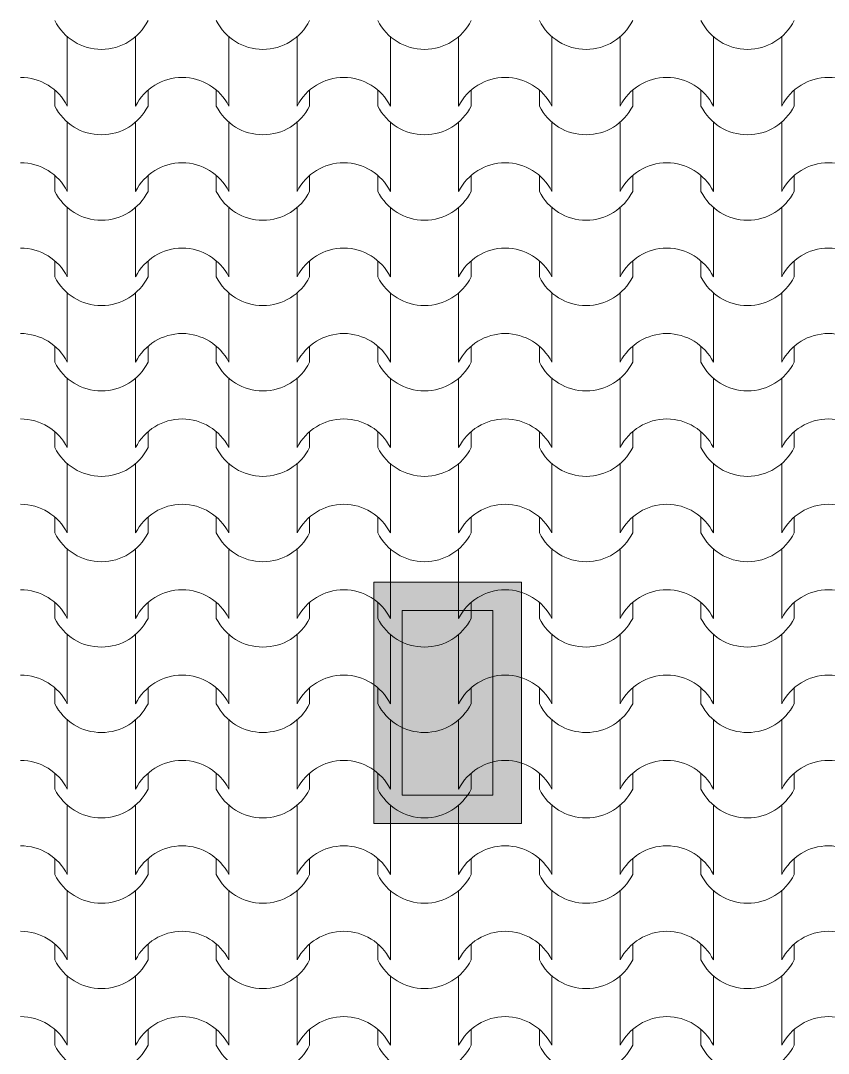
# Model space of a CAD drawing. Header units: feet. Extents: x 2791058 to 2855058, y -67651 to -26651.
# Drawn here: x 2813823 to 2816668, y -47682 to -44045 of the extents above; entities that cross this region are included whole.
import ezdxf

# ---------------------------------------------------------------- set-up
doc = ezdxf.new("R2010")
doc.units = ezdxf.units.FT
doc.header["$MEASUREMENT"] = 0
doc.layers.add('Structural - Bearing_Pen_No__1', color=7, linetype='Continuous', lineweight=0)
doc.layers.add('Structural - Bearing_Pen_No__62', color=7, linetype='Continuous', lineweight=0, true_color=0xaaaaaa)
doc.layers.add('Structural - Bearing_Pen_No__82', color=7, linetype='Continuous', lineweight=0, true_color=0xaaaaaa)

# ---------------------------------------------------------------- blocks, each defined once
blk = doc.blocks.new('*X3', base_point=(2247653.8, -76425))
at = {"layer": 'Structural - Bearing_Pen_No__62', "color": 253, "linetype": 'Continuous', "lineweight": 0, "true_color": 0xaaaaaa}
for p, q in [((2813987.2, -44101.9), (2813987.2, -44223.8)), ((2814227.7, -44101.9), (2814227.7, -44223.8)), ((2814556.2, -44101.9), (2814556.2, -44223.8)), ((2814796.7, -44101.9), (2814796.7, -44223.8)), ((2815125.2, -44101.9), (2815125.2, -44223.8)), ((2815365.6, -44101.9), (2815365.6, -44223.8)), ((2815694.1, -44101.9), (2815694.1, -44223.8)), ((2815934.6, -44101.9), (2815934.6, -44223.8)), ((2816263.1, -44101.9), (2816263.1, -44223.8)), ((2816503.6, -44101.9), (2816503.6, -44223.8)), ((2813987.2, -44223.8), (2813987.2, -44345.7)), ((2814227.7, -44223.8), (2814227.7, -44345.7)), ((2814556.2, -44223.8), (2814556.2, -44345.7)), ((2814796.7, -44223.8), (2814796.7, -44345.7)), ((2815125.2, -44223.8), (2815125.2, -44345.7)), ((2815365.6, -44223.8), (2815365.6, -44345.7)), ((2815694.1, -44223.8), (2815694.1, -44345.7)), ((2815934.6, -44223.8), (2815934.6, -44345.7)), ((2816263.1, -44223.8), (2816263.1, -44345.7)), ((2816503.6, -44223.8), (2816503.6, -44345.7)), ((2813943.2, -44289.7), (2813943.2, -44345.7)), ((2814271.7, -44289.7), (2814271.7, -44345.7)), ((2814512.2, -44289.7), (2814512.2, -44345.7)), ((2814840.7, -44289.7), (2814840.7, -44345.7)), ((2815081.2, -44289.7), (2815081.2, -44345.7)), ((2815409.6, -44289.7), (2815409.6, -44345.7)), ((2815650.1, -44289.7), (2815650.1, -44345.7)), ((2815978.6, -44289.7), (2815978.6, -44345.7)), ((2816219.1, -44289.7), (2816219.1, -44345.7)), ((2816547.6, -44289.7), (2816547.6, -44345.7)), ((2813987.2, -44402.5), (2813987.2, -44524.5)), ((2814227.7, -44402.5), (2814227.7, -44524.5)), ((2814556.2, -44402.5), (2814556.2, -44524.5)), ((2814796.7, -44402.5), (2814796.7, -44524.5)), ((2815125.2, -44402.5), (2815125.2, -44524.5)), ((2815365.6, -44402.5), (2815365.6, -44524.5)), ((2815694.1, -44402.5), (2815694.1, -44524.5)), ((2815934.6, -44402.5), (2815934.6, -44524.5)), ((2816263.1, -44402.5), (2816263.1, -44524.5)), ((2816503.6, -44402.5), (2816503.6, -44524.5)), ((2813987.2, -44524.5), (2813987.2, -44646.4)), ((2814227.7, -44524.5), (2814227.7, -44646.4)), ((2814556.2, -44524.5), (2814556.2, -44646.4)), ((2814796.7, -44524.5), (2814796.7, -44646.4)), ((2815125.2, -44524.5), (2815125.2, -44646.4)), ((2815365.6, -44524.5), (2815365.6, -44646.4)), ((2815694.1, -44524.5), (2815694.1, -44646.4)), ((2815934.6, -44524.5), (2815934.6, -44646.4)), ((2816263.1, -44524.5), (2816263.1, -44646.4)), ((2816503.6, -44524.5), (2816503.6, -44646.4)), ((2813943.2, -44590.4), (2813943.2, -44646.4)), ((2814271.7, -44590.4), (2814271.7, -44646.4)), ((2814512.2, -44590.4), (2814512.2, -44646.4)), ((2814840.7, -44590.4), (2814840.7, -44646.4)), ((2815081.2, -44590.4), (2815081.2, -44646.4)), ((2815409.6, -44590.4), (2815409.6, -44646.4)), ((2815650.1, -44590.4), (2815650.1, -44646.4)), ((2815978.6, -44590.4), (2815978.6, -44646.4)), ((2816219.1, -44590.4), (2816219.1, -44646.4)), ((2816547.6, -44590.4), (2816547.6, -44646.4)), ((2813987.2, -44703.2), (2813987.2, -44825.1)), ((2814227.7, -44703.2), (2814227.7, -44825.1)), ((2814556.2, -44703.2), (2814556.2, -44825.1)), ((2814796.7, -44703.2), (2814796.7, -44825.1)), ((2815125.2, -44703.2), (2815125.2, -44825.1)), ((2815365.6, -44703.2), (2815365.6, -44825.1)), ((2815694.1, -44703.2), (2815694.1, -44825.1)), ((2815934.6, -44703.2), (2815934.6, -44825.1)), ((2816263.1, -44703.2), (2816263.1, -44825.1)), ((2816503.6, -44703.2), (2816503.6, -44825.1)), ((2813987.2, -44825.1), (2813987.2, -44947.1)), ((2814227.7, -44825.1), (2814227.7, -44947.1)), ((2814556.2, -44825.1), (2814556.2, -44947.1)), ((2814796.7, -44825.1), (2814796.7, -44947.1)), ((2815125.2, -44825.1), (2815125.2, -44947.1)), ((2815365.6, -44825.1), (2815365.6, -44947.1)), ((2815694.1, -44825.1), (2815694.1, -44947.1)), ((2815934.6, -44825.1), (2815934.6, -44947.1)), ((2816263.1, -44825.1), (2816263.1, -44947.1)), ((2816503.6, -44825.1), (2816503.6, -44947.1)), ((2813943.2, -44891), (2813943.2, -44947.1)), ((2814271.7, -44891), (2814271.7, -44947.1)), ((2814512.2, -44891), (2814512.2, -44947.1)), ((2814840.7, -44891), (2814840.7, -44947.1)), ((2815081.2, -44891), (2815081.2, -44947.1)), ((2815409.6, -44891), (2815409.6, -44947.1)), ((2815650.1, -44891), (2815650.1, -44947.1)), ((2815978.6, -44891), (2815978.6, -44947.1)), ((2816219.1, -44891), (2816219.1, -44947.1)), ((2816547.6, -44891), (2816547.6, -44947.1)), ((2813987.2, -45003.9), (2813987.2, -45125.8)), ((2814227.7, -45003.9), (2814227.7, -45125.8)), ((2814556.2, -45003.9), (2814556.2, -45125.8)), ((2814796.7, -45003.9), (2814796.7, -45125.8)), ((2815125.2, -45003.9), (2815125.2, -45125.8)), ((2815365.6, -45003.9), (2815365.6, -45125.8)), ((2815694.1, -45003.9), (2815694.1, -45125.8)), ((2815934.6, -45003.9), (2815934.6, -45125.8)), ((2816263.1, -45003.9), (2816263.1, -45125.8)), ((2816503.6, -45003.9), (2816503.6, -45125.8)), ((2813987.2, -45125.8), (2813987.2, -45247.8)), ((2814227.7, -45125.8), (2814227.7, -45247.8)), ((2814556.2, -45125.8), (2814556.2, -45247.8)), ((2814796.7, -45125.8), (2814796.7, -45247.8)), ((2815125.2, -45125.8), (2815125.2, -45247.8)), ((2815365.6, -45125.8), (2815365.6, -45247.8)), ((2815694.1, -45125.8), (2815694.1, -45247.8)), ((2815934.6, -45125.8), (2815934.6, -45247.8)), ((2816263.1, -45125.8), (2816263.1, -45247.8)), ((2816503.6, -45125.8), (2816503.6, -45247.8)), ((2813943.2, -45191.7), (2813943.2, -45247.8)), ((2814271.7, -45191.7), (2814271.7, -45247.8)), ((2814512.2, -45191.7), (2814512.2, -45247.8)), ((2814840.7, -45191.7), (2814840.7, -45247.8)), ((2815081.2, -45191.7), (2815081.2, -45247.8)), ((2815409.6, -45191.7), (2815409.6, -45247.8)), ((2815650.1, -45191.7), (2815650.1, -45247.8)), ((2815978.6, -45191.7), (2815978.6, -45247.8)), ((2816219.1, -45191.7), (2816219.1, -45247.8)), ((2816547.6, -45191.7), (2816547.6, -45247.8)), ((2813987.2, -45304.6), (2813987.2, -45426.5)), ((2814227.7, -45304.6), (2814227.7, -45426.5)), ((2814556.2, -45304.6), (2814556.2, -45426.5)), ((2814796.7, -45304.6), (2814796.7, -45426.5)), ((2815125.2, -45304.6), (2815125.2, -45426.5)), ((2815365.6, -45304.6), (2815365.6, -45426.5)), ((2815694.1, -45304.6), (2815694.1, -45426.5)), ((2815934.6, -45304.6), (2815934.6, -45426.5)), ((2816263.1, -45304.6), (2816263.1, -45426.5)), ((2816503.6, -45304.6), (2816503.6, -45426.5)), ((2813987.2, -45426.5), (2813987.2, -45548.4)), ((2814227.7, -45426.5), (2814227.7, -45548.4)), ((2814556.2, -45426.5), (2814556.2, -45548.4)), ((2814796.7, -45426.5), (2814796.7, -45548.4)), ((2815125.2, -45426.5), (2815125.2, -45548.4)), ((2815365.6, -45426.5), (2815365.6, -45548.4)), ((2815694.1, -45426.5), (2815694.1, -45548.4)), ((2815934.6, -45426.5), (2815934.6, -45548.4)), ((2816263.1, -45426.5), (2816263.1, -45548.4)), ((2816503.6, -45426.5), (2816503.6, -45548.4)), ((2813943.2, -45492.4), (2813943.2, -45548.4)), ((2814271.7, -45492.4), (2814271.7, -45548.4)), ((2814512.2, -45492.4), (2814512.2, -45548.4)), ((2814840.7, -45492.4), (2814840.7, -45548.4)), ((2815081.2, -45492.4), (2815081.2, -45548.4)), ((2815409.6, -45492.4), (2815409.6, -45548.4)), ((2815650.1, -45492.4), (2815650.1, -45548.4)), ((2815978.6, -45492.4), (2815978.6, -45548.4)), ((2816219.1, -45492.4), (2816219.1, -45548.4)), ((2816547.6, -45492.4), (2816547.6, -45548.4)), ((2813987.2, -45605.2), (2813987.2, -45727.2)), ((2814227.7, -45605.2), (2814227.7, -45727.2)), ((2814556.2, -45605.2), (2814556.2, -45727.2)), ((2814796.7, -45605.2), (2814796.7, -45727.2)), ((2815125.2, -45605.2), (2815125.2, -45727.2)), ((2815365.6, -45605.2), (2815365.6, -45727.2)), ((2815694.1, -45605.2), (2815694.1, -45727.2)), ((2815934.6, -45605.2), (2815934.6, -45727.2)), ((2816263.1, -45605.2), (2816263.1, -45727.2)), ((2816503.6, -45605.2), (2816503.6, -45727.2)), ((2813987.2, -45727.2), (2813987.2, -45849.1)), ((2814227.7, -45727.2), (2814227.7, -45849.1)), ((2814556.2, -45727.2), (2814556.2, -45849.1)), ((2814796.7, -45727.2), (2814796.7, -45849.1)), ((2815125.2, -45727.2), (2815125.2, -45849.1)), ((2815365.6, -45727.2), (2815365.6, -45849.1)), ((2815694.1, -45727.2), (2815694.1, -45849.1)), ((2815934.6, -45727.2), (2815934.6, -45849.1)), ((2816263.1, -45727.2), (2816263.1, -45849.1)), ((2816503.6, -45727.2), (2816503.6, -45849.1)), ((2813943.2, -45793), (2813943.2, -45849.1)), ((2814271.7, -45793), (2814271.7, -45849.1)), ((2814512.2, -45793), (2814512.2, -45849.1)), ((2814840.7, -45793), (2814840.7, -45849.1)), ((2815081.2, -45793), (2815081.2, -45849.1)), ((2815409.6, -45793), (2815409.6, -45849.1)), ((2815650.1, -45793), (2815650.1, -45849.1)), ((2815978.6, -45793), (2815978.6, -45849.1)), ((2816219.1, -45793), (2816219.1, -45849.1)), ((2816547.6, -45793), (2816547.6, -45849.1)), ((2813987.2, -45905.9), (2813987.2, -46027.8)), ((2814227.7, -45905.9), (2814227.7, -46027.8)), ((2814556.2, -45905.9), (2814556.2, -46027.8)), ((2814796.7, -45905.9), (2814796.7, -46027.8)), ((2815125.2, -45905.9), (2815125.2, -46027.8)), ((2815365.6, -45905.9), (2815365.6, -46027.8)), ((2815694.1, -45905.9), (2815694.1, -46027.8)), ((2815934.6, -45905.9), (2815934.6, -46027.8)), ((2816263.1, -45905.9), (2816263.1, -46027.8)), ((2816503.6, -45905.9), (2816503.6, -46027.8)), ((2813987.2, -46027.8), (2813987.2, -46149.8)), ((2814227.7, -46027.8), (2814227.7, -46149.8)), ((2814556.2, -46027.8), (2814556.2, -46149.8)), ((2814796.7, -46027.8), (2814796.7, -46149.8)), ((2815125.2, -46027.8), (2815125.2, -46149.8)), ((2815365.6, -46027.8), (2815365.6, -46149.8)), ((2815694.1, -46027.8), (2815694.1, -46149.8)), ((2815934.6, -46027.8), (2815934.6, -46149.8)), ((2816263.1, -46027.8), (2816263.1, -46149.8)), ((2816503.6, -46027.8), (2816503.6, -46149.8)), ((2813943.2, -46093.7), (2813943.2, -46149.8)), ((2814271.7, -46093.7), (2814271.7, -46149.8)), ((2814512.2, -46093.7), (2814512.2, -46149.8)), ((2814840.7, -46093.7), (2814840.7, -46149.8)), ((2815081.2, -46093.7), (2815081.2, -46149.8)), ((2815409.6, -46093.7), (2815409.6, -46149.8)), ((2815650.1, -46093.7), (2815650.1, -46149.8)), ((2815978.6, -46093.7), (2815978.6, -46149.8)), ((2816219.1, -46093.7), (2816219.1, -46149.8)), ((2816547.6, -46093.7), (2816547.6, -46149.8)), ((2813987.2, -46206.6), (2813987.2, -46328.5)), ((2814227.7, -46206.6), (2814227.7, -46328.5)), ((2814556.2, -46206.6), (2814556.2, -46328.5)), ((2814796.7, -46206.6), (2814796.7, -46328.5)), ((2815125.2, -46206.6), (2815125.2, -46328.5)), ((2815365.6, -46206.6), (2815365.6, -46328.5)), ((2815694.1, -46206.6), (2815694.1, -46328.5)), ((2815934.6, -46206.6), (2815934.6, -46328.5)), ((2816263.1, -46206.6), (2816263.1, -46328.5)), ((2816503.6, -46206.6), (2816503.6, -46328.5)), ((2813987.2, -46328.5), (2813987.2, -46450.4)), ((2814227.7, -46328.5), (2814227.7, -46450.4)), ((2814556.2, -46328.5), (2814556.2, -46450.4)), ((2814796.7, -46328.5), (2814796.7, -46450.4)), ((2815125.2, -46328.5), (2815125.2, -46450.4)), ((2815365.6, -46328.5), (2815365.6, -46450.4)), ((2815694.1, -46328.5), (2815694.1, -46450.4)), ((2815934.6, -46328.5), (2815934.6, -46450.4)), ((2816263.1, -46328.5), (2816263.1, -46450.4)), ((2816503.6, -46328.5), (2816503.6, -46450.4)), ((2813943.2, -46394.4), (2813943.2, -46450.4)), ((2814271.7, -46394.4), (2814271.7, -46450.4)), ((2814512.2, -46394.4), (2814512.2, -46450.4)), ((2814840.7, -46394.4), (2814840.7, -46450.4)), ((2815081.2, -46394.4), (2815081.2, -46450.4)), ((2815409.6, -46394.4), (2815409.6, -46450.4)), ((2815650.1, -46394.4), (2815650.1, -46450.4)), ((2815978.6, -46394.4), (2815978.6, -46450.4)), ((2816219.1, -46394.4), (2816219.1, -46450.4)), ((2816547.6, -46394.4), (2816547.6, -46450.4)), ((2813987.2, -46507.2), (2813987.2, -46629.2)), ((2814227.7, -46507.2), (2814227.7, -46629.2)), ((2814556.2, -46507.2), (2814556.2, -46629.2)), ((2814796.7, -46507.2), (2814796.7, -46629.2)), ((2815125.2, -46507.2), (2815125.2, -46629.2)), ((2815365.6, -46507.2), (2815365.6, -46629.2)), ((2815694.1, -46507.2), (2815694.1, -46629.2)), ((2815934.6, -46507.2), (2815934.6, -46629.2)), ((2816263.1, -46507.2), (2816263.1, -46629.2)), ((2816503.6, -46507.2), (2816503.6, -46629.2)), ((2813987.2, -46629.2), (2813987.2, -46751.1)), ((2814227.7, -46629.2), (2814227.7, -46751.1)), ((2814556.2, -46629.2), (2814556.2, -46751.1)), ((2814796.7, -46629.2), (2814796.7, -46751.1)), ((2815125.2, -46629.2), (2815125.2, -46751.1)), ((2815365.6, -46629.2), (2815365.6, -46751.1)), ((2815694.1, -46629.2), (2815694.1, -46751.1)), ((2815934.6, -46629.2), (2815934.6, -46751.1)), ((2816263.1, -46629.2), (2816263.1, -46751.1)), ((2816503.6, -46629.2), (2816503.6, -46751.1)), ((2813943.2, -46695.1), (2813943.2, -46751.1)), ((2814271.7, -46695.1), (2814271.7, -46751.1)), ((2814512.2, -46695.1), (2814512.2, -46751.1)), ((2814840.7, -46695.1), (2814840.7, -46751.1)), ((2815081.2, -46695.1), (2815081.2, -46751.1)), ((2815409.6, -46695.1), (2815409.6, -46751.1)), ((2815650.1, -46695.1), (2815650.1, -46751.1)), ((2815978.6, -46695.1), (2815978.6, -46751.1)), ((2816219.1, -46695.1), (2816219.1, -46751.1)), ((2816547.6, -46695.1), (2816547.6, -46751.1)), ((2813987.2, -46807.9), (2813987.2, -46929.9)), ((2814227.7, -46807.9), (2814227.7, -46929.9)), ((2814556.2, -46807.9), (2814556.2, -46929.9)), ((2814796.7, -46807.9), (2814796.7, -46929.9)), ((2815125.2, -46807.9), (2815125.2, -46929.9)), ((2815365.6, -46807.9), (2815365.6, -46929.9)), ((2815694.1, -46807.9), (2815694.1, -46929.9)), ((2815934.6, -46807.9), (2815934.6, -46929.9)), ((2816263.1, -46807.9), (2816263.1, -46929.9)), ((2816503.6, -46807.9), (2816503.6, -46929.9)), ((2813987.2, -46929.9), (2813987.2, -47051.8)), ((2814227.7, -46929.9), (2814227.7, -47051.8)), ((2814556.2, -46929.9), (2814556.2, -47051.8)), ((2814796.7, -46929.9), (2814796.7, -47051.8)), ((2815125.2, -46929.9), (2815125.2, -47051.8)), ((2815365.6, -46929.9), (2815365.6, -47051.8)), ((2815694.1, -46929.9), (2815694.1, -47051.8)), ((2815934.6, -46929.9), (2815934.6, -47051.8)), ((2816263.1, -46929.9), (2816263.1, -47051.8)), ((2816503.6, -46929.9), (2816503.6, -47051.8)), ((2813943.2, -46995.7), (2813943.2, -47051.8)), ((2814271.7, -46995.7), (2814271.7, -47051.8)), ((2814512.2, -46995.7), (2814512.2, -47051.8)), ((2814840.7, -46995.7), (2814840.7, -47051.8)), ((2815081.2, -46995.7), (2815081.2, -47051.8)), ((2815409.6, -46995.7), (2815409.6, -47051.8)), ((2815650.1, -46995.7), (2815650.1, -47051.8)), ((2815978.6, -46995.7), (2815978.6, -47051.8)), ((2816219.1, -46995.7), (2816219.1, -47051.8)), ((2816547.6, -46995.7), (2816547.6, -47051.8)), ((2813987.2, -47108.6), (2813987.2, -47230.5)), ((2814227.7, -47108.6), (2814227.7, -47230.5)), ((2814556.2, -47108.6), (2814556.2, -47230.5)), ((2814796.7, -47108.6), (2814796.7, -47230.5)), ((2815125.2, -47108.6), (2815125.2, -47230.5)), ((2815365.6, -47108.6), (2815365.6, -47230.5)), ((2815694.1, -47108.6), (2815694.1, -47230.5)), ((2815934.6, -47108.6), (2815934.6, -47230.5)), ((2816263.1, -47108.6), (2816263.1, -47230.5)), ((2816503.6, -47108.6), (2816503.6, -47230.5)), ((2813987.2, -47230.5), (2813987.2, -47352.5)), ((2814227.7, -47230.5), (2814227.7, -47352.5)), ((2814556.2, -47230.5), (2814556.2, -47352.5)), ((2814796.7, -47230.5), (2814796.7, -47352.5)), ((2815125.2, -47230.5), (2815125.2, -47352.5)), ((2815365.6, -47230.5), (2815365.6, -47352.5)), ((2815694.1, -47230.5), (2815694.1, -47352.5)), ((2815934.6, -47230.5), (2815934.6, -47352.5)), ((2816263.1, -47230.5), (2816263.1, -47352.5)), ((2816503.6, -47230.5), (2816503.6, -47352.5)), ((2813943.2, -47296.4), (2813943.2, -47352.5)), ((2814271.7, -47296.4), (2814271.7, -47352.5)), ((2814512.2, -47296.4), (2814512.2, -47352.5)), ((2814840.7, -47296.4), (2814840.7, -47352.5)), ((2815081.2, -47296.4), (2815081.2, -47352.5)), ((2815409.6, -47296.4), (2815409.6, -47352.5)), ((2815650.1, -47296.4), (2815650.1, -47352.5)), ((2815978.6, -47296.4), (2815978.6, -47352.5)), ((2816219.1, -47296.4), (2816219.1, -47352.5)), ((2816547.6, -47296.4), (2816547.6, -47352.5)), ((2813987.2, -47409.3), (2813987.2, -47531.2)), ((2814227.7, -47409.3), (2814227.7, -47531.2)), ((2814556.2, -47409.3), (2814556.2, -47531.2)), ((2814796.7, -47409.3), (2814796.7, -47531.2)), ((2815125.2, -47409.3), (2815125.2, -47531.2)), ((2815365.6, -47409.3), (2815365.6, -47531.2)), ((2815694.1, -47409.3), (2815694.1, -47531.2)), ((2815934.6, -47409.3), (2815934.6, -47531.2)), ((2816263.1, -47409.3), (2816263.1, -47531.2)), ((2816503.6, -47409.3), (2816503.6, -47531.2)), ((2813987.2, -47531.2), (2813987.2, -47653.1)), ((2814227.7, -47531.2), (2814227.7, -47653.1)), ((2814556.2, -47531.2), (2814556.2, -47653.1)), ((2814796.7, -47531.2), (2814796.7, -47653.1)), ((2815125.2, -47531.2), (2815125.2, -47653.1)), ((2815365.6, -47531.2), (2815365.6, -47653.1)), ((2815694.1, -47531.2), (2815694.1, -47653.1)), ((2815934.6, -47531.2), (2815934.6, -47653.1)), ((2816263.1, -47531.2), (2816263.1, -47653.1)), ((2816503.6, -47531.2), (2816503.6, -47653.1)), ((2813943.2, -47597.1), (2813943.2, -47653.1)), ((2814271.7, -47597.1), (2814271.7, -47653.1)), ((2814512.2, -47597.1), (2814512.2, -47653.1)), ((2814840.7, -47597.1), (2814840.7, -47653.1)), ((2815081.2, -47597.1), (2815081.2, -47653.1)), ((2815409.6, -47597.1), (2815409.6, -47653.1)), ((2815650.1, -47597.1), (2815650.1, -47653.1)), ((2815978.6, -47597.1), (2815978.6, -47653.1)), ((2816219.1, -47597.1), (2816219.1, -47653.1)), ((2816547.6, -47597.1), (2816547.6, -47653.1))]:
    blk.add_line(p, q, dxfattribs=at)
for centre, radius, start, end in [((2814107.5, -43962.4), 183.9, 206.7044, 333.2956), ((2814676.4, -43962.4), 183.9, 206.7044, 333.2956), ((2815245.4, -43962.4), 183.9, 206.7044, 333.2956), ((2815814.4, -43962.4), 183.9, 206.7044, 333.2956), ((2816383.3, -43962.4), 183.9, 206.7044, 333.2956), ((2813822.5, -44429.7), 184.9, 26.9885, 89.8295), ((2814392.5, -44429.7), 184.9, 90.1705, 153.0115), ((2814391.4, -44429.7), 184.9, 26.9885, 89.8295), ((2814961.5, -44429.7), 184.9, 90.1705, 153.0115), ((2814960.4, -44429.7), 184.9, 26.9885, 89.8295), ((2815530.4, -44429.7), 184.9, 90.1705, 153.0115), ((2815529.3, -44429.7), 184.9, 26.9885, 89.8295), ((2816099.4, -44429.7), 184.9, 90.1705, 153.0115), ((2816098.3, -44429.7), 184.9, 26.9885, 89.8295), ((2816668.4, -44429.7), 184.9, 90.1705, 153.0115), ((2816667.3, -44429.7), 184.9, 26.9885, 89.8295), ((2814107.5, -44263.1), 183.9, 206.7044, 333.2956), ((2814676.4, -44263.1), 183.9, 206.7044, 333.2956), ((2815245.4, -44263.1), 183.9, 206.7044, 333.2956), ((2815814.4, -44263.1), 183.9, 206.7044, 333.2956), ((2816383.3, -44263.1), 183.9, 206.7044, 333.2956), ((2813822.5, -44730.3), 184.9, 26.9885, 89.8295), ((2814392.5, -44730.3), 184.9, 90.1705, 153.0115), ((2814391.4, -44730.3), 184.9, 26.9885, 89.8295), ((2814961.5, -44730.3), 184.9, 90.1705, 153.0115), ((2814960.4, -44730.3), 184.9, 26.9885, 89.8295), ((2815530.4, -44730.3), 184.9, 90.1705, 153.0115), ((2815529.3, -44730.3), 184.9, 26.9885, 89.8295), ((2816099.4, -44730.3), 184.9, 90.1705, 153.0115), ((2816098.3, -44730.3), 184.9, 26.9885, 89.8295), ((2816668.4, -44730.3), 184.9, 90.1705, 153.0115), ((2816667.3, -44730.3), 184.9, 26.9885, 89.8295), ((2814107.5, -44563.8), 183.9, 206.7044, 333.2956), ((2814676.4, -44563.8), 183.9, 206.7044, 333.2956), ((2815245.4, -44563.8), 183.9, 206.7044, 333.2956), ((2815814.4, -44563.8), 183.9, 206.7044, 333.2956), ((2816383.3, -44563.8), 183.9, 206.7044, 333.2956), ((2813822.5, -45031), 184.9, 26.9885, 89.8295), ((2814392.5, -45031), 184.9, 90.1705, 153.0115), ((2814391.4, -45031), 184.9, 26.9885, 89.8295), ((2814961.5, -45031), 184.9, 90.1705, 153.0115), ((2814960.4, -45031), 184.9, 26.9885, 89.8295), ((2815530.4, -45031), 184.9, 90.1705, 153.0115), ((2815529.3, -45031), 184.9, 26.9885, 89.8295), ((2816099.4, -45031), 184.9, 90.1705, 153.0115), ((2816098.3, -45031), 184.9, 26.9885, 89.8295), ((2816668.4, -45031), 184.9, 90.1705, 153.0115), ((2816667.3, -45031), 184.9, 26.9885, 89.8295), ((2814107.5, -44864.5), 183.9, 206.7044, 333.2956), ((2814676.4, -44864.5), 183.9, 206.7044, 333.2956), ((2815245.4, -44864.5), 183.9, 206.7044, 333.2956), ((2815814.4, -44864.5), 183.9, 206.7044, 333.2956), ((2816383.3, -44864.5), 183.9, 206.7044, 333.2956), ((2813822.5, -45331.7), 184.9, 26.9885, 89.8295), ((2814392.5, -45331.7), 184.9, 90.1705, 153.0115), ((2814391.4, -45331.7), 184.9, 26.9885, 89.8295), ((2814961.5, -45331.7), 184.9, 90.1705, 153.0115), ((2814960.4, -45331.7), 184.9, 26.9885, 89.8295), ((2815530.4, -45331.7), 184.9, 90.1705, 153.0115), ((2815529.3, -45331.7), 184.9, 26.9885, 89.8295), ((2816099.4, -45331.7), 184.9, 90.1705, 153.0115), ((2816098.3, -45331.7), 184.9, 26.9885, 89.8295), ((2816668.4, -45331.7), 184.9, 90.1705, 153.0115), ((2816667.3, -45331.7), 184.9, 26.9885, 89.8295), ((2814107.5, -45165.1), 183.9, 206.7044, 333.2956), ((2814676.4, -45165.1), 183.9, 206.7044, 333.2956), ((2815245.4, -45165.1), 183.9, 206.7044, 333.2956), ((2815814.4, -45165.1), 183.9, 206.7044, 333.2956), ((2816383.3, -45165.1), 183.9, 206.7044, 333.2956), ((2813822.5, -45632.4), 184.9, 26.9885, 89.8295), ((2814392.5, -45632.4), 184.9, 90.1705, 153.0115), ((2814391.4, -45632.4), 184.9, 26.9885, 89.8295), ((2814961.5, -45632.4), 184.9, 90.1705, 153.0115), ((2814960.4, -45632.4), 184.9, 26.9885, 89.8295), ((2815530.4, -45632.4), 184.9, 90.1705, 153.0115), ((2815529.3, -45632.4), 184.9, 26.9885, 89.8295), ((2816099.4, -45632.4), 184.9, 90.1705, 153.0115), ((2816098.3, -45632.4), 184.9, 26.9885, 89.8295), ((2816668.4, -45632.4), 184.9, 90.1705, 153.0115), ((2816667.3, -45632.4), 184.9, 26.9885, 89.8295), ((2814107.5, -45465.8), 183.9, 206.7044, 333.2956), ((2814676.4, -45465.8), 183.9, 206.7044, 333.2956), ((2815245.4, -45465.8), 183.9, 206.7044, 333.2956), ((2815814.4, -45465.8), 183.9, 206.7044, 333.2956), ((2816383.3, -45465.8), 183.9, 206.7044, 333.2956), ((2813822.5, -45933), 184.9, 26.9885, 89.8295), ((2814392.5, -45933), 184.9, 90.1705, 153.0115), ((2814391.4, -45933), 184.9, 26.9885, 89.8295), ((2814961.5, -45933), 184.9, 90.1705, 153.0115), ((2814960.4, -45933), 184.9, 26.9885, 89.8295), ((2815530.4, -45933), 184.9, 90.1705, 153.0115), ((2815529.3, -45933), 184.9, 26.9885, 89.8295), ((2816099.4, -45933), 184.9, 90.1705, 153.0115), ((2816098.3, -45933), 184.9, 26.9885, 89.8295), ((2816668.4, -45933), 184.9, 90.1705, 153.0115), ((2816667.3, -45933), 184.9, 26.9885, 89.8295), ((2814107.5, -45766.5), 183.9, 206.7044, 333.2956), ((2814676.4, -45766.5), 183.9, 206.7044, 333.2956), ((2815245.4, -45766.5), 183.9, 206.7044, 333.2956), ((2815814.4, -45766.5), 183.9, 206.7044, 333.2956), ((2816383.3, -45766.5), 183.9, 206.7044, 333.2956), ((2813822.5, -46233.7), 184.9, 26.9885, 89.8295), ((2814392.5, -46233.7), 184.9, 90.1705, 153.0115), ((2814391.4, -46233.7), 184.9, 26.9885, 89.8295), ((2814961.5, -46233.7), 184.9, 90.1705, 153.0115), ((2814960.4, -46233.7), 184.9, 26.9885, 89.8295), ((2815530.4, -46233.7), 184.9, 90.1705, 153.0115), ((2815529.3, -46233.7), 184.9, 26.9885, 89.8295), ((2816099.4, -46233.7), 184.9, 90.1705, 153.0115), ((2816098.3, -46233.7), 184.9, 26.9885, 89.8295), ((2816668.4, -46233.7), 184.9, 90.1705, 153.0115), ((2816667.3, -46233.7), 184.9, 26.9885, 89.8295), ((2814107.5, -46067.2), 183.9, 206.7044, 333.2956), ((2814676.4, -46067.2), 183.9, 206.7044, 333.2956), ((2815245.4, -46067.2), 183.9, 206.7044, 333.2956), ((2815814.4, -46067.2), 183.9, 206.7044, 333.2956), ((2816383.3, -46067.2), 183.9, 206.7044, 333.2956), ((2813822.5, -46534.4), 184.9, 26.9885, 89.8295), ((2814392.5, -46534.4), 184.9, 90.1705, 153.0115), ((2814391.4, -46534.4), 184.9, 26.9885, 89.8295), ((2814961.5, -46534.4), 184.9, 90.1705, 153.0115), ((2814960.4, -46534.4), 184.9, 26.9885, 89.8295), ((2815530.4, -46534.4), 184.9, 90.1705, 153.0115), ((2815529.3, -46534.4), 184.9, 26.9885, 89.8295), ((2816099.4, -46534.4), 184.9, 90.1705, 153.0115), ((2816098.3, -46534.4), 184.9, 26.9885, 89.8295), ((2816668.4, -46534.4), 184.9, 90.1705, 153.0115), ((2816667.3, -46534.4), 184.9, 26.9885, 89.8295), ((2814107.5, -46367.8), 183.9, 206.7044, 333.2956), ((2814676.4, -46367.8), 183.9, 206.7044, 333.2956), ((2815245.4, -46367.8), 183.9, 206.7044, 333.2956), ((2815814.4, -46367.8), 183.9, 206.7044, 333.2956), ((2816383.3, -46367.8), 183.9, 206.7044, 333.2956), ((2813822.5, -46835), 184.9, 26.9885, 89.8295), ((2814392.5, -46835), 184.9, 90.1705, 153.0115), ((2814391.4, -46835), 184.9, 26.9885, 89.8295), ((2814961.5, -46835), 184.9, 90.1705, 153.0115), ((2814960.4, -46835), 184.9, 26.9885, 89.8295), ((2815530.4, -46835), 184.9, 90.1705, 153.0115), ((2815529.3, -46835), 184.9, 26.9885, 89.8295), ((2816099.4, -46835), 184.9, 90.1705, 153.0115), ((2816098.3, -46835), 184.9, 26.9885, 89.8295), ((2816668.4, -46835), 184.9, 90.1705, 153.0115), ((2816667.3, -46835), 184.9, 26.9885, 89.8295), ((2814107.5, -46668.5), 183.9, 206.7044, 333.2956), ((2814676.4, -46668.5), 183.9, 206.7044, 333.2956), ((2815245.4, -46668.5), 183.9, 206.7044, 333.2956), ((2815814.4, -46668.5), 183.9, 206.7044, 333.2956), ((2816383.3, -46668.5), 183.9, 206.7044, 333.2956), ((2813822.5, -47135.7), 184.9, 26.9885, 89.8295), ((2814392.5, -47135.7), 184.9, 90.1705, 153.0115), ((2814391.4, -47135.7), 184.9, 26.9885, 89.8295), ((2814961.5, -47135.7), 184.9, 90.1705, 153.0115), ((2814960.4, -47135.7), 184.9, 26.9885, 89.8295), ((2815530.4, -47135.7), 184.9, 90.1705, 153.0115), ((2815529.3, -47135.7), 184.9, 26.9885, 89.8295), ((2816099.4, -47135.7), 184.9, 90.1705, 153.0115), ((2816098.3, -47135.7), 184.9, 26.9885, 89.8295), ((2816668.4, -47135.7), 184.9, 90.1705, 153.0115), ((2816667.3, -47135.7), 184.9, 26.9885, 89.8295), ((2814107.5, -46969.2), 183.9, 206.7044, 333.2956), ((2814676.4, -46969.2), 183.9, 206.7044, 333.2956), ((2815245.4, -46969.2), 183.9, 206.7044, 333.2956), ((2815814.4, -46969.2), 183.9, 206.7044, 333.2956), ((2816383.3, -46969.2), 183.9, 206.7044, 333.2956), ((2813822.5, -47436.4), 184.9, 26.9885, 89.8295), ((2814392.5, -47436.4), 184.9, 90.1705, 153.0115), ((2814391.4, -47436.4), 184.9, 26.9885, 89.8295), ((2814961.5, -47436.4), 184.9, 90.1705, 153.0115), ((2814960.4, -47436.4), 184.9, 26.9885, 89.8295), ((2815530.4, -47436.4), 184.9, 90.1705, 153.0115), ((2815529.3, -47436.4), 184.9, 26.9885, 89.8295), ((2816099.4, -47436.4), 184.9, 90.1705, 153.0115), ((2816098.3, -47436.4), 184.9, 26.9885, 89.8295), ((2816668.4, -47436.4), 184.9, 90.1705, 153.0115), ((2816667.3, -47436.4), 184.9, 26.9885, 89.8295), ((2814107.5, -47269.8), 183.9, 206.7044, 333.2956), ((2814676.4, -47269.8), 183.9, 206.7044, 333.2956), ((2815245.4, -47269.8), 183.9, 206.7044, 333.2956), ((2815814.4, -47269.8), 183.9, 206.7044, 333.2956), ((2816383.3, -47269.8), 183.9, 206.7044, 333.2956), ((2813822.5, -47737.1), 184.9, 26.9885, 89.8295), ((2814392.5, -47737.1), 184.9, 90.1705, 153.0115), ((2814391.4, -47737.1), 184.9, 26.9885, 89.8295), ((2814961.5, -47737.1), 184.9, 90.1705, 153.0115), ((2814960.4, -47737.1), 184.9, 26.9885, 89.8295), ((2815530.4, -47737.1), 184.9, 90.1705, 153.0115), ((2815529.3, -47737.1), 184.9, 26.9885, 89.8295), ((2816099.4, -47737.1), 184.9, 90.1705, 153.0115), ((2816098.3, -47737.1), 184.9, 26.9885, 89.8295), ((2816668.4, -47737.1), 184.9, 90.1705, 153.0115), ((2816667.3, -47737.1), 184.9, 26.9885, 89.8295), ((2814107.5, -47570.5), 183.9, 206.7044, 333.2956), ((2814676.4, -47570.5), 183.9, 206.7044, 333.2956), ((2815245.4, -47570.5), 183.9, 206.7044, 333.2956), ((2815814.4, -47570.5), 183.9, 206.7044, 333.2956), ((2816383.3, -47570.5), 183.9, 206.7044, 333.2956)]:
    blk.add_arc(centre, radius, start, end, dxfattribs=at)
blk = doc.blocks.new('Fill_2', base_point=(2247653.8, -74425))
at = {"layer": 'Structural - Bearing_Pen_No__62', "color": 253, "linetype": 'Continuous', "lineweight": 0, "true_color": 0xaaaaaa}
blk.add_blockref('*X3', (2247653.8, -76425), dxfattribs=at)

msp = doc.modelspace()

# ---------------------------------------------------------------- hatches: boundary and pattern name
at = {"layer": 'Structural - Bearing_Pen_No__1', "linetype": 'Continuous', "lineweight": 0}
for color, points in [(9, [(2815066.5, -46022.7), (2815066.5, -46872.7), (2815586.5, -46872.7), (2815586.5, -46022.7)]), (8, [(2815166.5, -46122.7), (2815166.5, -46772.7), (2815486.5, -46772.7), (2815486.5, -46122.7)])]:
    msp.add_hatch(color=color, dxfattribs=at).paths.add_polyline_path(points)

# ---------------------------------------------------------------- linework, layer by layer
at = {"layer": 'Structural - Bearing_Pen_No__1', "color": 7, "linetype": 'Continuous', "lineweight": 0, "flags": 128}
for points in [[(2815066.5, -46022.7), (2815066.5, -46872.7), (2815586.5, -46872.7), (2815586.5, -46022.7)], [(2815166.5, -46122.7), (2815166.5, -46772.7), (2815486.5, -46772.7), (2815486.5, -46122.7)]]:
    msp.add_lwpolyline(points, close=True, dxfattribs=at)

# ---------------------------------------------------------------- block references
at = {"layer": 'Structural - Bearing_Pen_No__62', "color": 253, "linetype": 'Continuous', "lineweight": 0, "true_color": 0xaaaaaa}
msp.add_blockref('Fill_2', (2247653.8, -74425), dxfattribs=at)
at = {"layer": 'Structural - Bearing_Pen_No__82', "color": 253, "linetype": 'Continuous', "lineweight": 0, "true_color": 0xaaaaaa, "rotation": 359.9999999999999}
msp.add_blockref('Fill_2', (2247653.8, -74425), dxfattribs=at)

doc.saveas('drawing.dxf')
